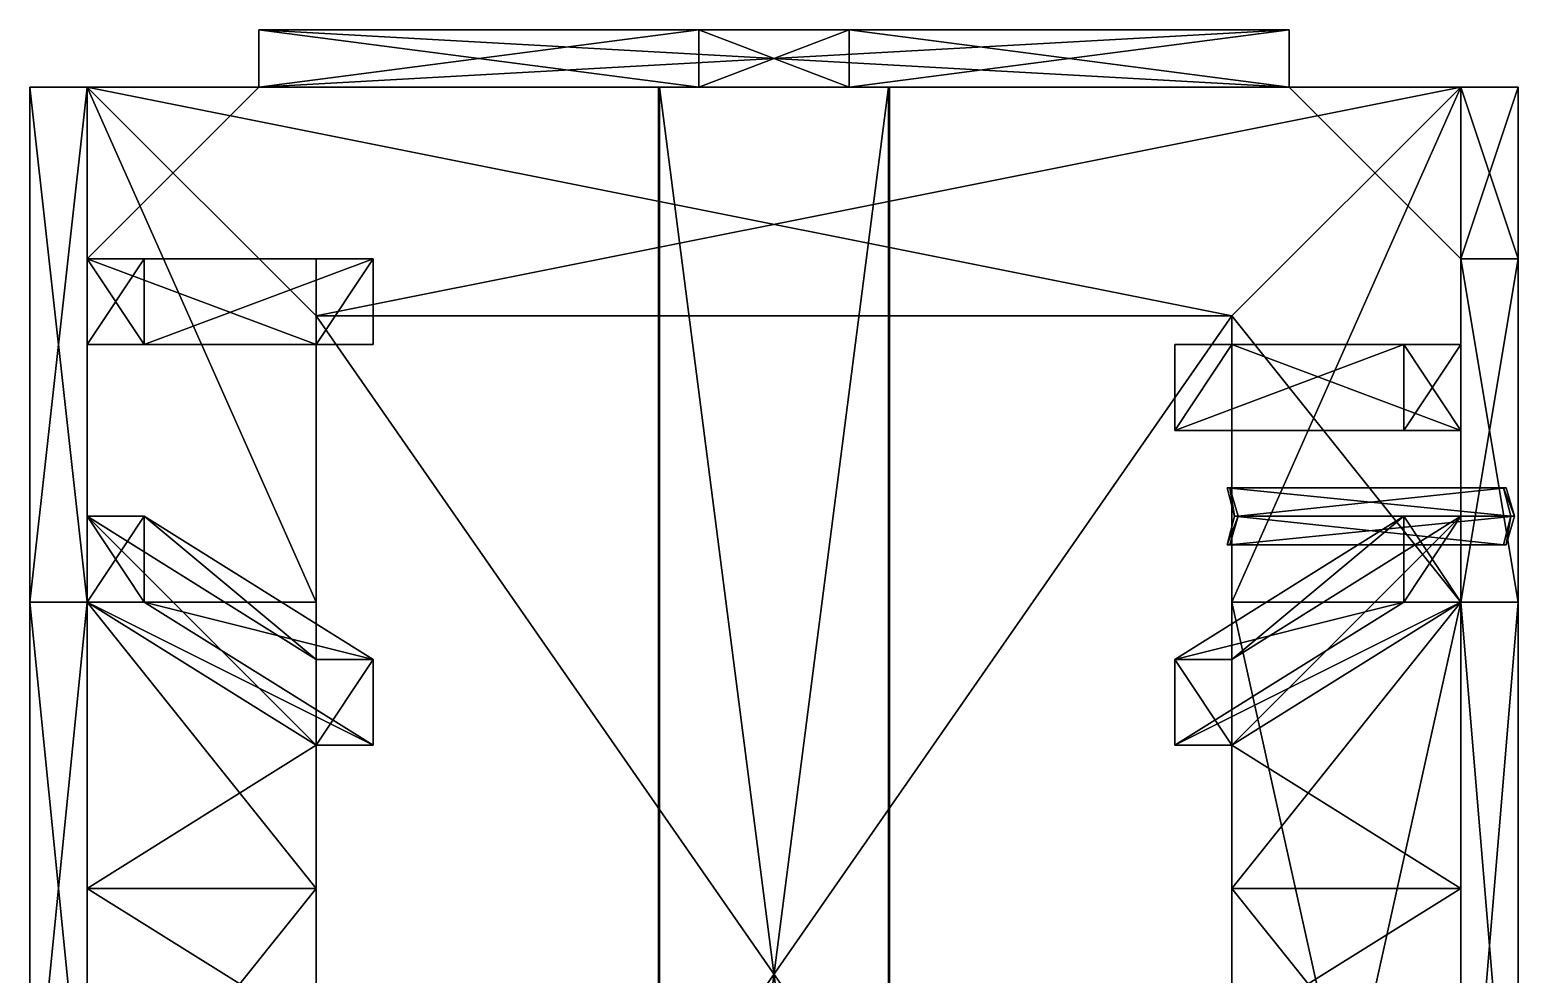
# Model space of a CAD drawing. Extents: x -886 to 2560, y -1536 to 576.
# Drawn here: x 896 to 2560, y -480 to 576 of the extents above; entities that cross this region are included whole.
import ezdxf

# ---------------------------------------------------------------- set-up
doc = ezdxf.new("R2010")
doc.units = 0

msp = doc.modelspace()

# ---------------------------------------------------------------- meshes
at = {"layer": 'OBJECT058', "color": 50}
mesh = msp.add_polyface(dxfattribs=at)
corners = [(1152, 512, -2176), (2304, 512, -2176), (2304, 576, -2176), (1152, 576, -2176), (1152, 576, -1344), (1152, 512, -1344), (2304, 512, -1344), (2304, 576, -1344)]
mesh.append_faces([[corners[k] for k in face] for face in [(1, 3, 0), (4, 0, 3), (6, 2, 1), (7, 3, 2), (5, 1, 0), (7, 5, 4)]], dxfattribs={"vtx0": -1})
mesh.append_faces([[corners[k] for k in face] for face in [(1, 2, 3), (4, 5, 0), (6, 7, 2), (7, 4, 3), (5, 6, 1), (7, 6, 5)]], dxfattribs={"vtx2": -1})
at = {"layer": 'OBJECT059', "color": 50}
mesh = msp.add_polyface(dxfattribs=at)
corners = [(2304, 576, -960), (2304, 512, -960), (1812, 512, -960), (1812, 576, -960), (2304, 576, -1344), (2304, 512, -1344), (1812, 576, -1344), (1812, 512, -1344)]
mesh.append_faces([[corners[k] for k in face] for face in [(1, 3, 0), (0, 5, 1), (0, 6, 4), (5, 2, 1), (4, 7, 5), (2, 6, 3)]], dxfattribs={"vtx0": -1})
mesh.append_faces([[corners[k] for k in face] for face in [(1, 2, 3), (0, 4, 5), (0, 3, 6), (5, 7, 2), (4, 6, 7), (2, 7, 6)]], dxfattribs={"vtx2": -1})
at = {"layer": 'OBJECT060', "color": 50}
mesh = msp.add_polyface(dxfattribs=at)
corners = [(1644, 576, -960), (1812, 576, -960), (1812, 512, -960), (1644, 512, -960), (1644, 576, -1236), (1812, 576, -1236), (1812, 512, -1236), (1644, 512, -1236)]
mesh.append_faces([[corners[k] for k in face] for face in [(1, 3, 0), (5, 0, 4), (2, 7, 3), (6, 4, 7), (0, 7, 4), (2, 5, 6)]], dxfattribs={"vtx0": -1})
mesh.append_faces([[corners[k] for k in face] for face in [(1, 2, 3), (5, 1, 0), (2, 6, 7), (6, 5, 4), (0, 3, 7), (2, 1, 5)]], dxfattribs={"vtx2": -1})
at = {"layer": 'OBJECT061', "color": 50}
mesh = msp.add_polyface(dxfattribs=at)
corners = [(1152, 512, -960), (1152, 576, -960), (1644, 576, -960), (1644, 512, -960), (1152, 512, -1344), (1152, 576, -1344), (1644, 576, -1344), (1644, 512, -1344)]
mesh.append_faces([[corners[k] for k in face] for face in [(1, 3, 0), (0, 5, 1), (5, 2, 1), (0, 7, 4), (4, 6, 5), (2, 7, 3)]], dxfattribs={"vtx0": -1})
mesh.append_faces([[corners[k] for k in face] for face in [(1, 2, 3), (0, 4, 5), (5, 6, 2), (0, 3, 7), (4, 7, 6), (2, 6, 7)]], dxfattribs={"vtx2": -1})
at = {"layer": 'OBJECT062', "color": 50}
mesh = msp.add_polyface(dxfattribs=at)
corners = [(1856, -1472, -1352), (1600, -1472, -1352), (1600, 512, -1352), (1856, 512, -1352), (1856, 512, -1360), (1600, 512, -1360), (1600, -1472, -1360), (1856, -1472, -1360)]
mesh.append_faces([[corners[k] for k in face] for face in [(1, 3, 0), (5, 7, 4), (5, 1, 6), (3, 7, 0), (4, 2, 5), (0, 6, 1)]], dxfattribs={"vtx0": -1})
mesh.append_faces([[corners[k] for k in face] for face in [(1, 2, 3), (5, 6, 7), (5, 2, 1), (3, 4, 7), (4, 3, 2), (0, 7, 6)]], dxfattribs={"vtx2": -1})
at = {"layer": 'OBJECT063', "color": 50}
mesh = msp.add_polyface(dxfattribs=at)
corners = [(960, 320, -960), (960, 512, -960), (1152, 512, -960), (960, 320, -2176), (1152, 512, -2176), (960, 512, -2176)]
mesh.append_faces([[corners[k] for k in face] for face in [(1, 2, 0), (4, 5, 3)]])
mesh.append_faces([[corners[k] for k in face] for face in [(4, 1, 5), (5, 0, 3), (3, 2, 4)]], dxfattribs={"vtx0": -1})
mesh.append_faces([[corners[k] for k in face] for face in [(4, 2, 1), (5, 1, 0), (3, 0, 2)]], dxfattribs={"vtx2": -1})
at = {"layer": 'OBJECT066', "color": 50}
mesh = msp.add_polyface(dxfattribs=at)
corners = [(1216, 256, -736), (2240, 256, -736), (2240, -1216, -736), (1216, -1216, -736), (1216, -1216, -800), (2240, -1216, -800), (2240, 256, -800), (1216, 256, -800)]
mesh.append_faces([[corners[k] for k in face] for face in [(1, 3, 0), (5, 7, 4), (2, 4, 3), (0, 6, 1), (1, 5, 2), (3, 7, 0)]], dxfattribs={"vtx0": -1})
mesh.append_faces([[corners[k] for k in face] for face in [(1, 2, 3), (5, 6, 7), (2, 5, 4), (0, 7, 6), (1, 6, 5), (3, 4, 7)]], dxfattribs={"vtx2": -1})
at = {"layer": 'OBJECT068', "color": 50}
mesh = msp.add_polyface(dxfattribs=at)
corners = [(960, 512, -896), (2496, 512, -896), (2240, 256, -736), (1216, 256, -736), (1216, 256, -800), (2240, 256, -800), (2496, 512, -960), (960, 512, -960)]
mesh.append_faces([[corners[k] for k in face] for face in [(1, 3, 0), (5, 7, 4), (6, 0, 7), (4, 2, 5), (7, 3, 4), (5, 1, 6)]], dxfattribs={"vtx0": -1})
mesh.append_faces([[corners[k] for k in face] for face in [(1, 2, 3), (5, 6, 7), (6, 1, 0), (4, 3, 2), (7, 0, 3), (5, 2, 1)]], dxfattribs={"vtx2": -1})
at = {"layer": 'OBJECT070', "color": 50}
mesh = msp.add_polyface(dxfattribs=at)
corners = [(1024, 32, -960), (1024, -64, -960), (960, -64, -960), (960, 32, -960), (1024, -64, -2176), (1024, 32, -2176), (960, 32, -2176), (960, -64, -2176)]
mesh.append_faces([[corners[k] for k in face] for face in [(1, 3, 0), (5, 7, 4), (7, 3, 2), (1, 5, 4), (6, 0, 3), (2, 4, 7)]], dxfattribs={"vtx0": -1})
mesh.append_faces([[corners[k] for k in face] for face in [(1, 2, 3), (5, 6, 7), (7, 6, 3), (1, 0, 5), (6, 5, 0), (2, 1, 4)]], dxfattribs={"vtx2": -1})
at = {"layer": 'OBJECT071', "color": 50}
mesh = msp.add_polyface(dxfattribs=at)
corners = [(960, 320, -960), (1024, 320, -960), (1024, 224, -960), (960, 224, -960), (960, 224, -2176), (1024, 224, -2176), (1024, 320, -2176), (960, 320, -2176)]
mesh.append_faces([[corners[k] for k in face] for face in [(1, 3, 0), (5, 7, 4), (3, 7, 0), (5, 1, 6), (0, 6, 1), (4, 2, 5)]], dxfattribs={"vtx0": -1})
mesh.append_faces([[corners[k] for k in face] for face in [(1, 2, 3), (5, 6, 7), (3, 4, 7), (5, 2, 1), (0, 7, 6), (4, 3, 2)]], dxfattribs={"vtx2": -1})
at = {"layer": 'OBJECT072', "color": 50}
mesh = msp.add_polyface(dxfattribs=at)
corners = [(2432, 224, -960), (2496, 224, -960), (2496, 128, -960), (2432, 128, -960), (2432, 128, -2176), (2496, 128, -2176), (2496, 224, -2176), (2432, 224, -2176)]
mesh.append_faces([[corners[k] for k in face] for face in [(1, 3, 0), (5, 7, 4), (3, 7, 0), (5, 1, 6), (0, 6, 1), (4, 2, 5)]], dxfattribs={"vtx0": -1})
mesh.append_faces([[corners[k] for k in face] for face in [(1, 2, 3), (5, 6, 7), (3, 4, 7), (5, 2, 1), (0, 7, 6), (4, 3, 2)]], dxfattribs={"vtx2": -1})
at = {"layer": 'OBJECT073', "color": 50}
mesh = msp.add_polyface(dxfattribs=at)
corners = [(2176, 224, -800), (2240, 224, -800), (2240, 128, -800), (2176, 128, -800), (2432, 128, -960), (2432, 224, -960), (2496, 224, -960), (2496, 128, -960)]
mesh.append_faces([[corners[k] for k in face] for face in [(1, 3, 0), (3, 5, 0), (1, 7, 2), (0, 6, 1), (2, 4, 3), (7, 5, 4)]], dxfattribs={"vtx0": -1})
mesh.append_faces([[corners[k] for k in face] for face in [(1, 2, 3), (3, 4, 5), (1, 6, 7), (0, 5, 6), (2, 7, 4), (7, 6, 5)]], dxfattribs={"vtx2": -1})
at = {"layer": 'OBJECT074', "color": 50}
mesh = msp.add_polyface(dxfattribs=at)
corners = [(1280, 224, -800), (1216, 224, -800), (1216, 320, -800), (1280, 320, -800), (1024, 320, -960), (1024, 224, -960), (960, 224, -960), (960, 320, -960)]
mesh.append_faces([[corners[k] for k in face] for face in [(1, 3, 0), (3, 5, 0), (1, 7, 2), (0, 6, 1), (2, 4, 3), (7, 5, 4)]], dxfattribs={"vtx0": -1})
mesh.append_faces([[corners[k] for k in face] for face in [(1, 2, 3), (3, 4, 5), (1, 6, 7), (0, 5, 6), (2, 7, 4), (7, 6, 5)]], dxfattribs={"vtx2": -1})
at = {"layer": 'OBJECT075', "color": 50}
mesh = msp.add_polyface(dxfattribs=at)
corners = [(1216, -128, -800), (1280, -128, -800), (1280, -224, -800), (1216, -224, -800), (1024, 32, -960), (1024, -64, -960), (960, -64, -960), (960, 32, -960)]
mesh.append_faces([[corners[k] for k in face] for face in [(1, 3, 0), (5, 1, 4), (7, 3, 6), (6, 2, 5), (4, 0, 7), (5, 7, 6)]], dxfattribs={"vtx0": -1})
mesh.append_faces([[corners[k] for k in face] for face in [(1, 2, 3), (5, 2, 1), (7, 0, 3), (6, 3, 2), (4, 1, 0), (5, 4, 7)]], dxfattribs={"vtx2": -1})
at = {"layer": 'OBJECT078', "color": 50}
mesh = msp.add_polyface(dxfattribs=at)
corners = [(2496, 512, -2176), (2496, 320, -2176), (2560, 320, -2176), (2560, 512, -2176), (2496, 512, -1120), (2496, 320, -1120), (2560, 512, -1120), (2560, 320, -1120)]
mesh.append_faces([[corners[k] for k in face] for face in [(1, 3, 0), (0, 5, 1), (3, 7, 6), (0, 6, 4), (4, 7, 5), (2, 5, 7)]], dxfattribs={"vtx0": -1})
mesh.append_faces([[corners[k] for k in face] for face in [(1, 2, 3), (0, 4, 5), (3, 2, 7), (0, 3, 6), (4, 6, 7), (2, 1, 5)]], dxfattribs={"vtx2": -1})
at = {"layer": 'OBJECT080', "color": 50}
mesh = msp.add_polyface(dxfattribs=at)
corners = [(2496, 320, -1120), (2496, 512, -1120), (2496, 512, -1056), (2496, 320, -1056), (2560, 512, -1056), (2560, 512, -1120), (2560, 320, -1120), (2560, 320, -1056)]
mesh.append_faces([[corners[k] for k in face] for face in [(1, 3, 0), (5, 7, 4), (1, 4, 2), (2, 7, 3), (0, 5, 1), (6, 3, 7)]], dxfattribs={"vtx0": -1})
mesh.append_faces([[corners[k] for k in face] for face in [(1, 2, 3), (5, 6, 7), (1, 5, 4), (2, 4, 7), (0, 6, 5), (6, 0, 3)]], dxfattribs={"vtx2": -1})
at = {"layer": 'OBJECT082', "color": 50}
mesh = msp.add_polyface(dxfattribs=at)
corners = [(2496, 320, -960), (2496, 512, -960), (2560, 512, -960), (2560, 320, -960), (2496, 320, -1056), (2496, 512, -1056), (2560, 512, -1056), (2560, 320, -1056)]
mesh.append_faces([[corners[k] for k in face] for face in [(1, 3, 0), (5, 0, 4), (2, 7, 3), (2, 5, 6), (4, 6, 5), (0, 7, 4)]], dxfattribs={"vtx0": -1})
mesh.append_faces([[corners[k] for k in face] for face in [(1, 2, 3), (5, 1, 0), (2, 6, 7), (2, 1, 5), (4, 7, 6), (0, 3, 7)]], dxfattribs={"vtx2": -1})
at = {"layer": 'OBJECT083', "color": 50}
mesh = msp.add_polyface(dxfattribs=at)
corners = [(2496, 320, -2176), (2496, 512, -2176), (2304, 512, -2176), (2496, 320, -960), (2496, 512, -960), (2304, 512, -960)]
mesh.append_faces([[corners[k] for k in face] for face in [(1, 2, 0), (4, 3, 5)]])
mesh.append_faces([[corners[k] for k in face] for face in [(0, 4, 1), (1, 5, 2), (2, 3, 0)]], dxfattribs={"vtx0": -1})
mesh.append_faces([[corners[k] for k in face] for face in [(0, 3, 4), (1, 4, 5), (2, 5, 3)]], dxfattribs={"vtx2": -1})
at = {"layer": 'OBJECT084', "color": 50}
mesh = msp.add_polyface(dxfattribs=at)
corners = [(1857, 512, -1320), (1857, -1472, -1320), (1856, -1472, -1320), (1856, 512, -1320), (1857, -1472, -1352), (1857, 512, -1352), (1856, 512, -1352), (1856, -1472, -1352)]
mesh.append_faces([[corners[k] for k in face] for face in [(1, 3, 0), (5, 7, 4), (7, 3, 2), (1, 5, 4), (6, 0, 3), (2, 4, 7)]], dxfattribs={"vtx0": -1})
mesh.append_faces([[corners[k] for k in face] for face in [(1, 2, 3), (5, 6, 7), (7, 6, 3), (1, 0, 5), (6, 5, 0), (2, 1, 4)]], dxfattribs={"vtx2": -1})
at = {"layer": 'OBJECT085', "color": 50}
mesh = msp.add_polyface(dxfattribs=at)
corners = [(1600, 512, -1320), (1600, -1472, -1320), (1599, -1472, -1320), (1599, 512, -1320), (1600, -1472, -1352), (1600, 512, -1352), (1599, 512, -1352), (1599, -1472, -1352)]
mesh.append_faces([[corners[k] for k in face] for face in [(1, 3, 0), (5, 7, 4), (7, 3, 2), (1, 5, 4), (6, 0, 3), (2, 4, 7)]], dxfattribs={"vtx0": -1})
mesh.append_faces([[corners[k] for k in face] for face in [(1, 2, 3), (5, 6, 7), (7, 6, 3), (1, 0, 5), (6, 5, 0), (2, 1, 4)]], dxfattribs={"vtx2": -1})
at = {"layer": 'OBJECT087', "color": 50}
mesh = msp.add_polyface(dxfattribs=at)
corners = [(2240, -64, -736), (2240, 256, -736), (2496, 512, -896), (2496, -64, -896), (2496, -64, -960), (2496, 512, -960), (2240, 256, -800), (2240, -64, -800)]
mesh.append_faces([[corners[k] for k in face] for face in [(1, 3, 0), (5, 7, 4), (4, 2, 5), (5, 1, 6), (6, 0, 7), (7, 3, 4)]], dxfattribs={"vtx0": -1})
mesh.append_faces([[corners[k] for k in face] for face in [(1, 2, 3), (5, 6, 7), (4, 3, 2), (5, 2, 1), (6, 1, 0), (7, 0, 3)]], dxfattribs={"vtx2": -1})
at = {"layer": 'OBJECT088', "color": 50}
mesh = msp.add_polyface(dxfattribs=at)
corners = [(2496, -64, -960), (2496, 320, -960), (2560, 320, -960), (2560, -64, -960), (2496, -64, -1056), (2496, 320, -1056), (2560, 320, -1056), (2560, -64, -1056)]
mesh.append_faces([[corners[k] for k in face] for face in [(1, 3, 0), (5, 0, 4), (7, 2, 6), (4, 6, 5), (2, 5, 6), (0, 7, 4)]], dxfattribs={"vtx0": -1})
mesh.append_faces([[corners[k] for k in face] for face in [(1, 2, 3), (5, 1, 0), (7, 3, 2), (4, 7, 6), (2, 1, 5), (0, 3, 7)]], dxfattribs={"vtx2": -1})
at = {"layer": 'OBJECT089', "color": 50}
mesh = msp.add_polyface(dxfattribs=at)
corners = [(2496, -64, -1120), (2496, 320, -1120), (2496, 320, -1056), (2496, -64, -1056), (2560, 320, -1120), (2560, -64, -1120), (2560, -64, -1056), (2560, 320, -1056)]
mesh.append_faces([[corners[k] for k in face] for face in [(1, 3, 0), (5, 7, 4), (2, 6, 3), (0, 4, 1), (1, 7, 2), (5, 3, 6)]], dxfattribs={"vtx0": -1})
mesh.append_faces([[corners[k] for k in face] for face in [(1, 2, 3), (5, 6, 7), (2, 7, 6), (0, 5, 4), (1, 4, 7), (5, 0, 3)]], dxfattribs={"vtx2": -1})
at = {"layer": 'OBJECT090', "color": 50}
mesh = msp.add_polyface(dxfattribs=at)
corners = [(2496, -64, -2176), (2496, -832, -2176), (2560, -832, -2176), (2560, -64, -2176), (2496, -64, -1184), (2496, -832, -1184), (2560, -832, -1184), (2560, -64, -1184)]
mesh.append_faces([[corners[k] for k in face] for face in [(1, 3, 0), (0, 5, 1), (2, 7, 3), (2, 5, 6), (0, 7, 4), (4, 6, 5)]], dxfattribs={"vtx0": -1})
mesh.append_faces([[corners[k] for k in face] for face in [(1, 2, 3), (0, 4, 5), (2, 6, 7), (2, 1, 5), (0, 3, 7), (4, 7, 6)]], dxfattribs={"vtx2": -1})
at = {"layer": 'OBJECT091', "color": 50}
mesh = msp.add_polyface(dxfattribs=at)
corners = [(2496, 320, -1184), (2496, 320, -1120), (2496, -64, -1120), (2496, -64, -1184), (2560, -64, -1184), (2560, -64, -1120), (2560, 320, -1120), (2560, 320, -1184)]
mesh.append_faces([[corners[k] for k in face] for face in [(1, 3, 0), (5, 7, 4), (1, 5, 2), (0, 6, 1), (4, 2, 5), (3, 7, 0)]], dxfattribs={"vtx0": -1})
mesh.append_faces([[corners[k] for k in face] for face in [(1, 2, 3), (5, 6, 7), (1, 6, 5), (0, 7, 6), (4, 3, 2), (3, 4, 7)]], dxfattribs={"vtx2": -1})
at = {"layer": 'OBJECT092', "color": 50}
mesh = msp.add_polyface(dxfattribs=at)
corners = [(2496, 320, -2176), (2496, -64, -2176), (2560, -64, -2176), (2560, 320, -2176), (2496, 320, -1184), (2496, -64, -1184), (2560, -64, -1184), (2560, 320, -1184)]
mesh.append_faces([[corners[k] for k in face] for face in [(1, 3, 0), (0, 5, 1), (2, 7, 3), (0, 7, 4), (2, 5, 6), (4, 6, 5)]], dxfattribs={"vtx0": -1})
mesh.append_faces([[corners[k] for k in face] for face in [(1, 2, 3), (0, 4, 5), (2, 6, 7), (0, 3, 7), (2, 1, 5), (4, 7, 6)]], dxfattribs={"vtx2": -1})
at = {"layer": 'OBJECT093', "color": 50}
mesh = msp.add_polyface(dxfattribs=at)
corners = [(2496, -832, -960), (2496, -64, -960), (2560, -64, -960), (2560, -832, -960), (2496, -832, -1056), (2496, -64, -1056), (2560, -64, -1056), (2560, -832, -1056)]
mesh.append_faces([[corners[k] for k in face] for face in [(1, 3, 0), (5, 0, 4), (7, 2, 6), (4, 6, 5), (0, 7, 4), (2, 5, 6)]], dxfattribs={"vtx0": -1})
mesh.append_faces([[corners[k] for k in face] for face in [(1, 2, 3), (5, 1, 0), (7, 3, 2), (4, 7, 6), (0, 3, 7), (2, 1, 5)]], dxfattribs={"vtx2": -1})
at = {"layer": 'OBJECT094', "color": 50}
mesh = msp.add_polyface(dxfattribs=at)
corners = [(2496, -832, -1120), (2496, -64, -1120), (2496, -64, -1056), (2496, -832, -1056), (2560, -64, -1120), (2560, -832, -1120), (2560, -832, -1056), (2560, -64, -1056)]
mesh.append_faces([[corners[k] for k in face] for face in [(1, 3, 0), (5, 7, 4), (2, 6, 3), (0, 4, 1), (5, 3, 6), (1, 7, 2)]], dxfattribs={"vtx0": -1})
mesh.append_faces([[corners[k] for k in face] for face in [(1, 2, 3), (5, 6, 7), (2, 7, 6), (0, 5, 4), (5, 0, 3), (1, 4, 7)]], dxfattribs={"vtx2": -1})
at = {"layer": 'OBJECT095', "color": 50}
mesh = msp.add_polyface(dxfattribs=at)
corners = [(2496, -64, -1120), (2496, -832, -1120), (2496, -832, -1184), (2496, -64, -1184), (2560, -832, -1184), (2560, -832, -1120), (2560, -64, -1120), (2560, -64, -1184)]
mesh.append_faces([[corners[k] for k in face] for face in [(1, 3, 0), (5, 7, 4), (0, 5, 1), (4, 1, 5), (2, 7, 3), (3, 6, 0)]], dxfattribs={"vtx0": -1})
mesh.append_faces([[corners[k] for k in face] for face in [(1, 2, 3), (5, 6, 7), (0, 6, 5), (4, 2, 1), (2, 4, 7), (3, 7, 6)]], dxfattribs={"vtx2": -1})
at = {"layer": 'OBJECT096', "color": 50}
mesh = msp.add_polyface(dxfattribs=at)
corners = [(2242.762695, 32, -1153.731689), (2234.480469, 64, -1122.822144), (2543.57666, 64, -1040), (2551.858887, 32, -1070.909668), (2237.586426, 64, -1134.413208), (2246.903809, 32, -1169.186523), (2556, 32, -1086.364502), (2546.682617, 64, -1051.591064)]
mesh.append_faces([[corners[k] for k in face] for face in [(1, 3, 0), (5, 7, 4), (4, 0, 5), (6, 2, 7), (7, 1, 4), (5, 3, 6)]], dxfattribs={"vtx0": -1})
mesh.append_faces([[corners[k] for k in face] for face in [(1, 2, 3), (5, 6, 7), (4, 1, 0), (6, 3, 2), (7, 2, 1), (5, 0, 3)]], dxfattribs={"vtx2": -1})
at = {"layer": 'OBJECT097', "color": 50}
mesh = msp.add_polyface(dxfattribs=at)
corners = [(2234.480469, 0, -1122.822144), (2242.762695, 32, -1153.731689), (2551.858887, 32, -1070.909668), (2543.57666, 0, -1040), (2246.903809, 32, -1169.186523), (2237.586426, 0, -1134.413208), (2546.682617, 0, -1051.591064), (2556, 32, -1086.364502)]
mesh.append_faces([[corners[k] for k in face] for face in [(1, 3, 0), (5, 7, 4), (4, 0, 5), (6, 2, 7), (5, 3, 6), (7, 1, 4)]], dxfattribs={"vtx0": -1})
mesh.append_faces([[corners[k] for k in face] for face in [(1, 2, 3), (5, 6, 7), (4, 1, 0), (6, 3, 2), (5, 0, 3), (7, 2, 1)]], dxfattribs={"vtx2": -1})
at = {"layer": 'OBJECT098', "color": 50}
mesh = msp.add_polyface(dxfattribs=at)
corners = [(2240, -64, -736), (2496, -64, -896), (2496, -1216, -896), (2240, -1216, -736), (2496, -64, -960), (2240, -64, -800), (2240, -1216, -800), (2496, -1216, -960)]
mesh.append_faces([[corners[k] for k in face] for face in [(1, 3, 0), (5, 7, 4), (2, 4, 7), (0, 6, 5), (3, 7, 6), (1, 5, 4)]], dxfattribs={"vtx0": -1})
mesh.append_faces([[corners[k] for k in face] for face in [(1, 2, 3), (5, 6, 7), (2, 1, 4), (0, 3, 6), (3, 2, 7), (1, 0, 5)]], dxfattribs={"vtx2": -1})
at = {"layer": 'OBJECT115', "color": 50}
mesh = msp.add_polyface(dxfattribs=at)
corners = [(1216, -544, -768), (960, -704, -768), (960, -384, -768), (1216, -384, -768), (1216, -384, -2176), (960, -384, -2176), (960, -704, -2176), (1216, -544, -2176)]
mesh.append_faces([[corners[k] for k in face] for face in [(1, 3, 0), (5, 7, 4), (6, 2, 1), (4, 0, 3), (5, 3, 2), (7, 1, 0)]], dxfattribs={"vtx0": -1})
mesh.append_faces([[corners[k] for k in face] for face in [(1, 2, 3), (5, 6, 7), (6, 5, 2), (4, 7, 0), (5, 4, 3), (7, 6, 1)]], dxfattribs={"vtx2": -1})
at = {"layer": 'OBJECT116', "color": 50}
mesh = msp.add_polyface(dxfattribs=at)
corners = [(1216, -224, -768), (1216, -384, -768), (960, -384, -768), (960, -64, -768), (1216, -384, -2176), (1216, -224, -2176), (960, -64, -2176), (960, -384, -2176)]
mesh.append_faces([[corners[k] for k in face] for face in [(1, 3, 0), (5, 7, 4), (2, 6, 3), (0, 4, 1), (1, 7, 2), (3, 5, 0)]], dxfattribs={"vtx0": -1})
mesh.append_faces([[corners[k] for k in face] for face in [(1, 2, 3), (5, 6, 7), (2, 7, 6), (0, 5, 4), (1, 4, 7), (3, 6, 5)]], dxfattribs={"vtx2": -1})
at = {"layer": 'OBJECT118', "color": 50}
mesh = msp.add_polyface(dxfattribs=at)
corners = [(960, -64, -896), (960, 512, -896), (1216, 256, -736), (1216, -64, -736), (1216, 256, -800), (960, 512, -960), (960, -64, -960), (1216, -64, -800)]
mesh.append_faces([[corners[k] for k in face] for face in [(1, 3, 0), (5, 7, 4), (5, 0, 6), (4, 1, 5), (7, 2, 4), (6, 3, 7)]], dxfattribs={"vtx0": -1})
mesh.append_faces([[corners[k] for k in face] for face in [(1, 2, 3), (5, 6, 7), (5, 1, 0), (4, 2, 1), (7, 3, 2), (6, 0, 3)]], dxfattribs={"vtx2": -1})
at = {"layer": 'OBJECT120', "color": 50}
mesh = msp.add_polyface(dxfattribs=at)
corners = [(960, -64, -896), (1216, -64, -736), (1216, -224, -736), (960, -64, -960), (1216, -224, -800), (1216, -64, -800)]
mesh.append_faces([[corners[k] for k in face] for face in [(1, 2, 0), (4, 5, 3)]])
mesh.append_faces([[corners[k] for k in face] for face in [(4, 1, 5), (5, 0, 3), (3, 2, 4)]], dxfattribs={"vtx0": -1})
mesh.append_faces([[corners[k] for k in face] for face in [(4, 2, 1), (5, 1, 0), (3, 0, 2)]], dxfattribs={"vtx2": -1})
at = {"layer": 'OBJECT122', "color": 50}
mesh = msp.add_polyface(dxfattribs=at)
corners = [(896, -704, -960), (896, -64, -960), (960, -64, -960), (960, -704, -960), (896, -64, -2176), (896, -704, -2176), (960, -704, -2176), (960, -64, -2176)]
mesh.append_faces([[corners[k] for k in face] for face in [(1, 3, 0), (5, 7, 4), (4, 0, 5), (6, 2, 7), (5, 3, 6), (7, 1, 4)]], dxfattribs={"vtx0": -1})
mesh.append_faces([[corners[k] for k in face] for face in [(1, 2, 3), (5, 6, 7), (4, 1, 0), (6, 3, 2), (5, 0, 3), (7, 2, 1)]], dxfattribs={"vtx2": -1})
at = {"layer": 'OBJECT123', "color": 50}
mesh = msp.add_polyface(dxfattribs=at)
corners = [(896, -64, -960), (896, 512, -960), (960, 512, -960), (960, -64, -960), (896, 512, -2176), (896, -64, -2176), (960, -64, -2176), (960, 512, -2176)]
mesh.append_faces([[corners[k] for k in face] for face in [(1, 3, 0), (5, 7, 4), (4, 0, 5), (6, 2, 7), (7, 1, 4), (5, 3, 6)]], dxfattribs={"vtx0": -1})
mesh.append_faces([[corners[k] for k in face] for face in [(1, 2, 3), (5, 6, 7), (4, 1, 0), (6, 3, 2), (7, 2, 1), (5, 0, 3)]], dxfattribs={"vtx2": -1})
at = {"layer": 'OBJECT124', "color": 50}
mesh = msp.add_polyface(dxfattribs=at)
corners = [(2240, -224, -768), (2496, -64, -768), (2496, -384, -768), (2240, -384, -768), (2240, -384, -2176), (2496, -384, -2176), (2496, -64, -2176), (2240, -224, -2176)]
mesh.append_faces([[corners[k] for k in face] for face in [(1, 3, 0), (5, 7, 4), (6, 2, 1), (4, 0, 3), (5, 3, 2), (7, 1, 0)]], dxfattribs={"vtx0": -1})
mesh.append_faces([[corners[k] for k in face] for face in [(1, 2, 3), (5, 6, 7), (6, 5, 2), (4, 7, 0), (5, 4, 3), (7, 6, 1)]], dxfattribs={"vtx2": -1})
at = {"layer": 'OBJECT125', "color": 50}
mesh = msp.add_polyface(dxfattribs=at)
corners = [(2240, -544, -768), (2240, -384, -768), (2496, -384, -768), (2496, -704, -768), (2240, -384, -2176), (2240, -544, -2176), (2496, -704, -2176), (2496, -384, -2176)]
mesh.append_faces([[corners[k] for k in face] for face in [(1, 3, 0), (5, 7, 4), (2, 6, 3), (0, 4, 1), (1, 7, 2), (3, 5, 0)]], dxfattribs={"vtx0": -1})
mesh.append_faces([[corners[k] for k in face] for face in [(1, 2, 3), (5, 6, 7), (2, 7, 6), (0, 5, 4), (1, 4, 7), (3, 6, 5)]], dxfattribs={"vtx2": -1})
at = {"layer": 'OBJECT126', "color": 50}
mesh = msp.add_polyface(dxfattribs=at)
corners = [(2240, -128, -800), (2240, -224, -800), (2176, -224, -800), (2176, -128, -800), (2432, -64, -960), (2432, 32, -960), (2496, 32, -960), (2496, -64, -960)]
mesh.append_faces([[corners[k] for k in face] for face in [(1, 3, 0), (4, 3, 2), (6, 1, 0), (5, 0, 3), (7, 2, 1), (6, 4, 7)]], dxfattribs={"vtx0": -1})
mesh.append_faces([[corners[k] for k in face] for face in [(1, 2, 3), (4, 5, 3), (6, 7, 1), (5, 6, 0), (7, 4, 2), (6, 5, 4)]], dxfattribs={"vtx2": -1})
at = {"layer": 'OBJECT127', "color": 50}
mesh = msp.add_polyface(dxfattribs=at)
corners = [(2432, 32, -960), (2496, 32, -960), (2496, -64, -960), (2432, -64, -960), (2432, -64, -2176), (2496, -64, -2176), (2496, 32, -2176), (2432, 32, -2176)]
mesh.append_faces([[corners[k] for k in face] for face in [(1, 3, 0), (5, 7, 4), (5, 1, 6), (3, 7, 0), (4, 2, 5), (0, 6, 1)]], dxfattribs={"vtx0": -1})
mesh.append_faces([[corners[k] for k in face] for face in [(1, 2, 3), (5, 6, 7), (5, 2, 1), (3, 4, 7), (4, 3, 2), (0, 7, 6)]], dxfattribs={"vtx2": -1})

doc.saveas('drawing.dxf')
